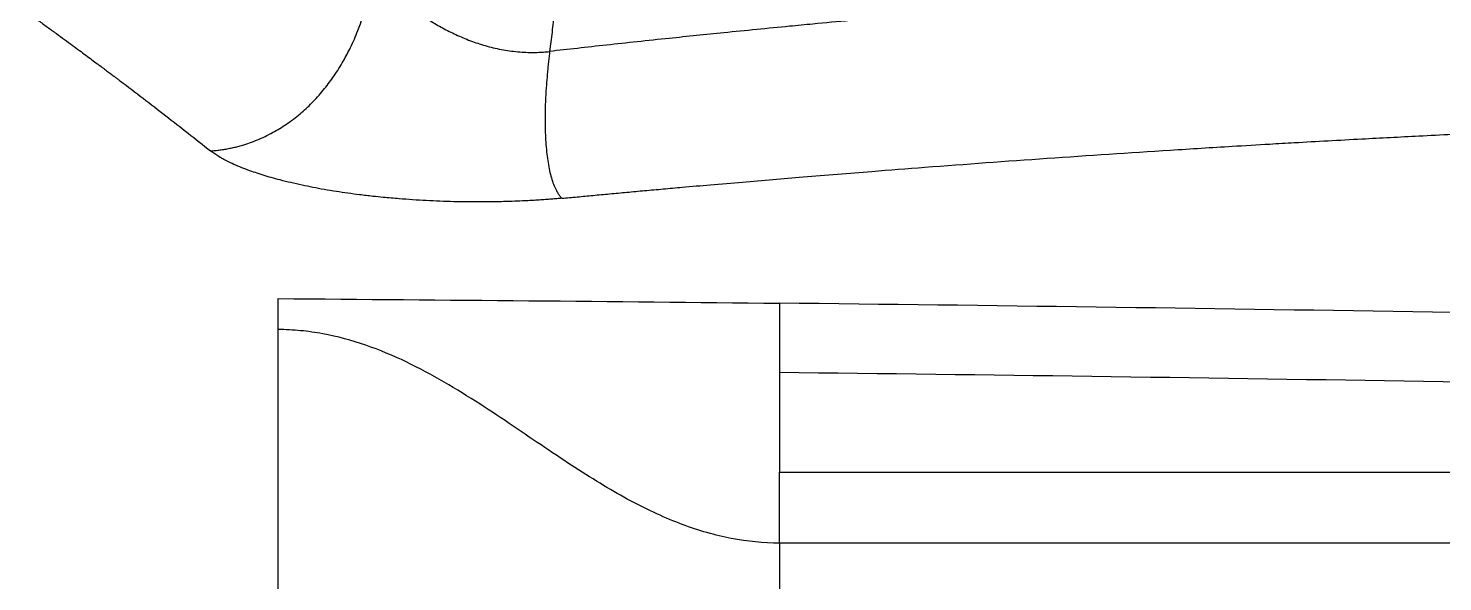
# Model space of a CAD drawing. Extents: x 525 to 609, y 649 to 778.
# Drawn here: x 574.06 to 588.9, y 680.38 to 686.19 of the extents above; entities that cross this region are included whole.
import ezdxf

# ---------------------------------------------------------------- set-up
doc = ezdxf.new("R2010")
doc.units = 0
doc.header["$MEASUREMENT"] = 0
doc.layers.add('1', color=4, linetype='Continuous')

# ---------------------------------------------------------------- blocks, each defined once
blk = doc.blocks.new('JETSETTER')
at = {"layer": '1', "color": 3, "linetype": 'Continuous', "lineweight": 25}
for p, q in [((56.817, 13.454), (56.817, 12.405)), ((56.817, 12.405), (69.873, 12.405)), ((56.817, 11.661), (56.817, 10.413)), ((69.975, 11.661), (56.817, 11.661))]:
    blk.add_line(p, q, dxfattribs=at)
for points, knots in [([(54.64, 34.607), (54.643, 34.571), (54.65, 34.498), (54.661, 34.388), (54.671, 34.278), (54.681, 34.168), (54.691, 34.059), (54.7, 33.949), (54.71, 33.839), (54.72, 33.729), (54.729, 33.619), (54.738, 33.509), (54.747, 33.399), (54.756, 33.289), (54.765, 33.179), (54.773, 33.069), (54.782, 32.959), (54.79, 32.848), (54.798, 32.738), (54.806, 32.628), (54.814, 32.518), (54.832, 32.26), (54.859, 31.854), (54.892, 31.3), (54.921, 30.744), (54.955, 30.002), (54.988, 29.07), (55.012, 27.947), (55.02, 26.82), (55.013, 25.69), (54.99, 24.56), (54.952, 23.433), (54.898, 22.309), (54.848, 21.493), (54.812, 20.98), (54.796, 20.769), (54.78, 20.558), (54.764, 20.347), (54.747, 20.137), (54.73, 19.927), (54.712, 19.717), (54.693, 19.508), (54.674, 19.299), (54.655, 19.09), (54.635, 18.882), (54.614, 18.674), (54.593, 18.466), (54.571, 18.259), (54.549, 18.052), (54.527, 17.846), (54.503, 17.64), (54.48, 17.434), (54.456, 17.229), (54.431, 17.024), (54.414, 16.888), (54.406, 16.82)], [0, 0, 0, 0, 0.006261, 0.01252, 0.018775, 0.025027, 0.031277, 0.037523, 0.043766, 0.050007, 0.056244, 0.062478, 0.06871, 0.074939, 0.081164, 0.087387, 0.093607, 0.099824, 0.106038, 0.112249, 0.118458, 0.124663, 0.155802, 0.186906, 0.217976, 0.249014, 0.31131, 0.373597, 0.436226, 0.498958, 0.561724, 0.624491, 0.687269, 0.750074, 0.761991, 0.773906, 0.785819, 0.79773, 0.809639, 0.821546, 0.833451, 0.845355, 0.857258, 0.869159, 0.881059, 0.892957, 0.904855, 0.916751, 0.928646, 0.940541, 0.952434, 0.964327, 0.976218, 0.988109, 1, 1, 1, 1]), ([(50.85, 15.777), (50.858, 15.778), (50.875, 15.779), (50.9, 15.782), (50.925, 15.784), (50.95, 15.787), (50.975, 15.791), (51, 15.795), (51.025, 15.799), (51.05, 15.804), (51.075, 15.81), (51.1, 15.815), (51.124, 15.821), (51.149, 15.828), (51.174, 15.835), (51.218, 15.848), (51.28, 15.869), (51.361, 15.901), (51.442, 15.938), (51.544, 15.992), (51.668, 16.07), (51.804, 16.176), (51.931, 16.297), (52.045, 16.426), (52.15, 16.568), (52.241, 16.713), (52.324, 16.871), (52.381, 17.003), (52.424, 17.119), (52.455, 17.211), (52.481, 17.3), (52.503, 17.384), (52.52, 17.458), (52.535, 17.533), (52.547, 17.604), (52.557, 17.671), (52.562, 17.714), (52.564, 17.735)], [0, 0, 0, 0, 0.008749, 0.017526, 0.026329, 0.03516, 0.044019, 0.052905, 0.06182, 0.070762, 0.079733, 0.088733, 0.097761, 0.106818, 0.115904, 0.125019, 0.155372, 0.186317, 0.217864, 0.250024, 0.310834, 0.374999, 0.435373, 0.499984, 0.559563, 0.624975, 0.68232, 0.749971, 0.777341, 0.812478, 0.851652, 0.874985, 0.903465, 0.930201, 0.955198, 0.978462, 1, 1, 1, 1]), ([(52.564, 17.735), (52.566, 17.731), (52.569, 17.725), (52.574, 17.714), (52.58, 17.704), (52.585, 17.693), (52.592, 17.682), (52.603, 17.663), (52.62, 17.636), (52.644, 17.602), (52.672, 17.566), (52.712, 17.517), (52.758, 17.466), (52.81, 17.414), (52.865, 17.363), (52.94, 17.297), (53.042, 17.218), (53.156, 17.141), (53.281, 17.066), (53.421, 16.996), (53.571, 16.933), (53.705, 16.888), (53.814, 16.859), (53.899, 16.841), (53.985, 16.827), (54.071, 16.817), (54.157, 16.811), (54.225, 16.81), (54.275, 16.811), (54.308, 16.812), (54.34, 16.814), (54.373, 16.817), (54.395, 16.819), (54.406, 16.82)], [0, 0, 0, 0, 0.010054, 0.020255, 0.030601, 0.041095, 0.051736, 0.062524, 0.092896, 0.125042, 0.154912, 0.187556, 0.250066, 0.281329, 0.31259, 0.375092, 0.437593, 0.500086, 0.562573, 0.625056, 0.689707, 0.749992, 0.781569, 0.812489, 0.843791, 0.874984, 0.90608, 0.937484, 0.949769, 0.962161, 0.974661, 0.987273, 1, 1, 1, 1]), ([(64.674, 17.676), (64.606, 17.672), (64.47, 17.664), (64.261, 17.651), (64.046, 17.638), (63.825, 17.625), (63.597, 17.611), (63.254, 17.589), (62.741, 17.555), (62.044, 17.508), (61.366, 17.459), (60.704, 17.41), (60.103, 17.363), (59.473, 17.312), (58.846, 17.259), (58.207, 17.204), (57.638, 17.152), (57.215, 17.113), (56.773, 17.07), (56.271, 17.021), (55.738, 16.966), (55.329, 16.923), (55.007, 16.888), (54.702, 16.854), (54.503, 16.832), (54.406, 16.821)], [0, 0, 0, 0, 0.019264, 0.039156, 0.059675, 0.080824, 0.102601, 0.125008, 0.179141, 0.250017, 0.325657, 0.375027, 0.44177, 0.500034, 0.558694, 0.625035, 0.687531, 0.72614, 0.750024, 0.818282, 0.875007, 0.908507, 0.940505, 0.971002, 1, 1, 1, 1]), ([(48.938, 17.221), (48.972, 17.196), (49.04, 17.147), (49.138, 17.077), (49.23, 17.01), (49.317, 16.947), (49.397, 16.888), (49.472, 16.833), (49.54, 16.782), (49.603, 16.735), (49.66, 16.693), (49.712, 16.654), (49.758, 16.62), (49.798, 16.59), (49.832, 16.564), (49.861, 16.542), (49.884, 16.525), (49.977, 16.455), (50.141, 16.329), (50.379, 16.147), (50.615, 15.963), (50.771, 15.839), (50.85, 15.777)], [0, 0, 0, 0, 0.053624, 0.104246, 0.151874, 0.196517, 0.238181, 0.276872, 0.312593, 0.345348, 0.37514, 0.401971, 0.425841, 0.446753, 0.464706, 0.479701, 0.491739, 0.50082, 0.625719, 0.750549, 0.87531, 1, 1, 1, 1]), ([(54.406, 16.821), (54.405, 16.811), (54.403, 16.793), (54.4, 16.765), (54.396, 16.736), (54.393, 16.707), (54.39, 16.677), (54.387, 16.647), (54.384, 16.616), (54.381, 16.584), (54.376, 16.525), (54.368, 16.428), (54.361, 16.293), (54.358, 16.167), (54.358, 16.049), (54.36, 15.946), (54.367, 15.84), (54.376, 15.744), (54.389, 15.652), (54.404, 15.569), (54.424, 15.493), (54.446, 15.426), (54.467, 15.38), (54.482, 15.351), (54.492, 15.335), (54.502, 15.319), (54.512, 15.305), (54.523, 15.292), (54.53, 15.284), (54.534, 15.28)], [0, 0, 0, 0, 0.0124863, 0.0253184, 0.0384985, 0.0520285, 0.0659102, 0.0801454, 0.0947356, 0.1096822, 0.1249866, 0.1790027, 0.2499682, 0.3258382, 0.374962, 0.4412125, 0.4999552, 0.5646599, 0.6249571, 0.6890088, 0.7499624, 0.8136395, 0.8749689, 0.8963133, 0.9174588, 0.9384028, 0.9591424, 0.9796755, 1, 1, 1, 1]), ([(54.534, 15.28), (54.587, 15.285), (54.696, 15.295), (54.863, 15.311), (55.037, 15.327), (55.217, 15.344), (55.404, 15.361), (55.597, 15.378), (55.827, 15.399), (56.105, 15.423), (56.527, 15.459), (57.092, 15.507), (57.729, 15.558), (58.582, 15.625), (59.624, 15.701), (60.7, 15.773), (61.48, 15.821), (61.913, 15.847), (62.366, 15.873), (62.887, 15.902), (63.438, 15.93), (63.866, 15.952), (64.201, 15.968), (64.522, 15.983), (64.733, 15.992), (64.836, 15.997)], [0, 0, 0, 0, 0.015947, 0.032533, 0.04976, 0.067625, 0.08613, 0.105274, 0.125056, 0.154187, 0.187576, 0.250091, 0.320763, 0.375102, 0.50009, 0.625062, 0.687546, 0.725375, 0.750029, 0.817922, 0.875002, 0.90818, 0.940072, 0.970679, 1, 1, 1, 1]), ([(54.534, 15.28), (54.525, 15.279), (54.508, 15.278), (54.481, 15.275), (54.453, 15.273), (54.424, 15.27), (54.393, 15.268), (54.362, 15.266), (54.329, 15.263), (54.295, 15.261), (54.251, 15.258), (54.193, 15.255), (54.111, 15.251), (54.038, 15.248), (53.939, 15.245), (53.831, 15.242), (53.638, 15.241), (53.4, 15.243), (53.111, 15.254), (52.864, 15.271), (52.679, 15.287), (52.541, 15.301), (52.417, 15.316), (52.289, 15.333), (52.165, 15.351), (52.002, 15.378), (51.8, 15.418), (51.586, 15.468), (51.398, 15.522), (51.229, 15.579), (51.093, 15.634), (51.002, 15.68), (50.954, 15.707), (50.926, 15.724), (50.904, 15.738), (50.884, 15.752), (50.866, 15.765), (50.855, 15.773), (50.85, 15.777)], [0, 0, 0, 0, 0.0059805, 0.0121998, 0.0186579, 0.0253547, 0.0322902, 0.0394644, 0.0468771, 0.0545284, 0.0624182, 0.0765228, 0.0935662, 0.1168209, 0.1247081, 0.1581669, 0.1870332, 0.249445, 0.3119658, 0.3745519, 0.412375, 0.4371671, 0.4702341, 0.4997493, 0.5291213, 0.5622631, 0.6247284, 0.6922986, 0.7497538, 0.8058852, 0.874875, 0.9164742, 0.9374387, 0.9511179, 0.9642136, 0.9767259, 0.9886547, 1, 1, 1, 1]), ([(56.817, 14.179), (56.817, 14.177), (56.817, 14.174), (56.817, 14.169), (56.817, 14.163), (56.817, 14.157), (56.817, 14.15), (56.817, 14.143), (56.817, 14.135), (56.817, 14.127), (56.817, 14.118), (56.817, 14.108), (56.817, 14.098), (56.817, 14.087), (56.817, 14.076), (56.817, 14.064), (56.817, 14.051), (56.817, 14.038), (56.817, 14.024), (56.817, 14.01), (56.817, 13.995), (56.817, 13.979), (56.817, 13.963), (56.817, 13.947), (56.817, 13.929), (56.817, 13.904), (56.817, 13.867), (56.817, 13.817), (56.817, 13.759), (56.817, 13.706), (56.817, 13.661), (56.817, 13.626), (56.817, 13.591), (56.817, 13.556), (56.817, 13.522), (56.817, 13.488), (56.817, 13.465), (56.817, 13.454)], [0, 0, 0, 0, 0.018082, 0.036425, 0.055029, 0.073893, 0.093015, 0.112392, 0.132023, 0.151905, 0.172033, 0.192406, 0.213018, 0.233865, 0.254941, 0.276242, 0.297761, 0.319491, 0.341426, 0.363559, 0.38588, 0.408382, 0.431056, 0.453892, 0.476881, 0.500012, 0.554079, 0.613961, 0.679395, 0.749997, 0.786896, 0.823457, 0.859644, 0.895422, 0.93076, 0.965628, 1, 1, 1, 1]), ([(56.817, 11.661), (56.649, 11.661), (56.313, 11.694), (55.8, 11.841), (55.352, 12.047), (55.068, 12.209), (54.874, 12.326), (54.774, 12.388), (54.467, 12.587), (54.251, 12.735), (53.91, 12.966), (53.676, 13.122), (53.304, 13.353), (52.907, 13.568), (52.623, 13.688), (52.331, 13.789), (52.18, 13.83), (51.949, 13.872), (51.872, 13.883), (51.716, 13.898), (51.637, 13.902), (51.559, 13.903)], [0, 0, 0, 0, 0.125, 0.25, 0.375, 0.4375, 0.4375, 0.5, 0.5, 0.625, 0.625, 0.6875, 0.75, 0.8125, 0.875, 0.875, 0.9375, 0.9375, 0.96875, 0.96875, 1, 1, 1, 1]), ([(56.817, 11.661), (56.817, 11.672), (56.817, 11.699), (56.817, 11.784), (56.817, 11.841), (56.817, 11.976), (56.817, 12.055), (56.817, 12.224), (56.817, 12.315), (56.817, 12.405)], [0, 0, 0, 0, 0.25, 0.25, 0.5, 0.5, 0.75, 0.75, 1, 1, 1, 1])]:
    blk.add_open_spline(points, degree=3, knots=knots, dxfattribs=at)
for points in [[(51.559, 14.227), (53.312, 14.214), (55.065, 14.198), (56.817, 14.179)], [(51.559, 13.903), (51.559, 14.011), (51.559, 14.119), (51.559, 14.227)], [(70.101, 13.963), (65.673, 14.058), (61.245, 14.129), (56.817, 14.179)], [(51.559, 11.133), (51.559, 11.598), (51.559, 12.529), (51.559, 13.449), (51.559, 13.903)], [(56.817, 13.454), (61.184, 13.405), (65.551, 13.333), (69.917, 13.24)]]:
    blk.add_open_spline(points, degree=3, dxfattribs=at)

msp = doc.modelspace()

# ---------------------------------------------------------------- block references
at = {"layer": '1'}
msp.add_blockref('JETSETTER', (525.127, 669.124), dxfattribs=at)

doc.saveas('drawing.dxf')
